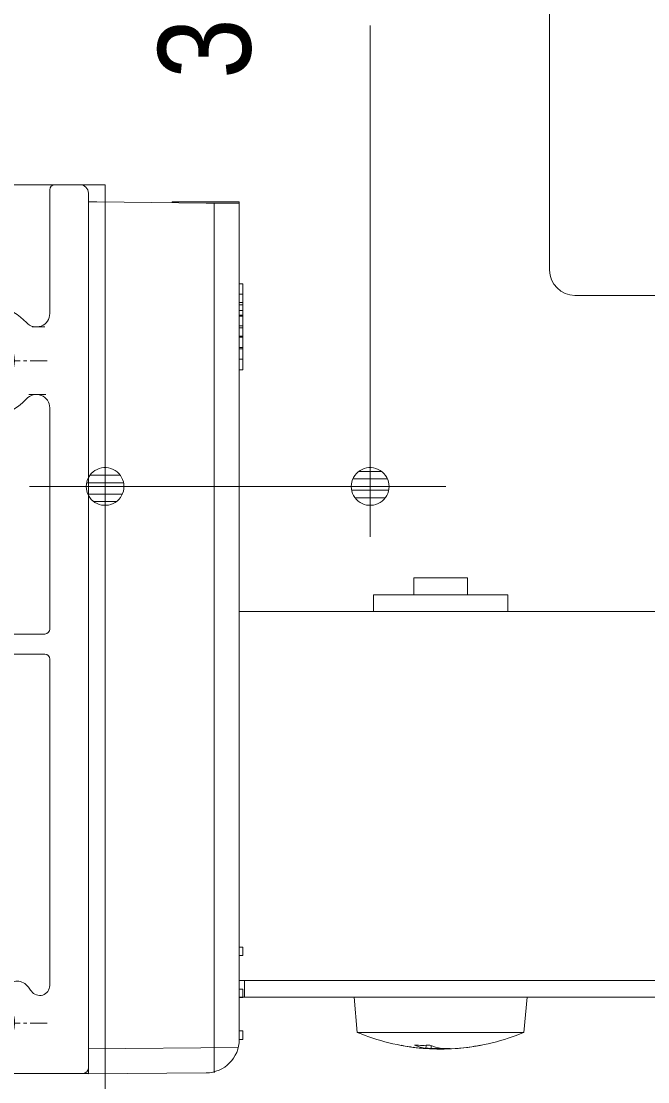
# Model space of a CAD drawing. Units: millimetres, scale not verified. Extents: x -4547 to 4547, y -2284 to 2284.
# Drawn here: x -1974.6 to -1787.9, y -154.5 to 161.7 of the extents above; entities that cross this region are included whole.
import ezdxf
from ezdxf.enums import TextEntityAlignment as Align

# ---------------------------------------------------------------- set-up
doc = ezdxf.new("R2010")
doc.units = ezdxf.units.MM
doc.header["$LTSCALE"] = 20
for name, pattern in [('CHAIN1', [8, 5, -1, 1, -1]), ('DASHED1', [1.8, 1.2, -0.6]), ('DOUBLE_CHAIN1', [8.8, 5, -1, 0.6, -0.6, 0.6, -1])]:
    doc.linetypes.add(name, pattern=pattern)
for name, color, linetype, lineweight in [('0-0_3一般', 7, 'Continuous', 9), ('0-1_2寸法-2', 7, 'Continuous', 9), ('0-2_0', 7, 'Continuous', 9)]:
    doc.layers.add(name, color=color, linetype=linetype, lineweight=lineweight)
doc.styles.add('ＭＳ Ｐゴシック', font='')
doc.styles.get('ＭＳ Ｐゴシック').set_extended_font_data('MS PGothic')

# ---------------------------------------------------------------- blocks, each defined once
blk = doc.blocks.new('グループ-65')
at = {"layer": '0-0_3一般'}
for p, q in [((-9530, 1800), (-9530, 3880)), ((-9530, 1750), (-9530, 1800)), ((-9330, 1600), (-9380, 1600)), ((-9330, 1600), (-9380, 1600)), ((-9330, 1600), (-9380, 1600)), ((-5030, 1600), (-9330, 1600))]:
    blk.add_line(p, q, dxfattribs=at)
blk.add_arc((-9380, 1750), 150, 180, 270, dxfattribs=at)
blk = doc.blocks.new('グループ-66')
at = {"layer": '0-0_3一般'}
for p, q in [((-12230, 2156.7), (-11578.3, 2150.6)), ((-11730, 2156.7), (-11380, 2156.7)), ((-11380, 2156.7), (-11380, 856.7)), ((-11530, -3037.2), (-11530, 2150.2)), ((-12280, 1656.7), (-12280, -2843.3)), ((-11380, 1668.7), (-11360, 1668.7)), ((-11360, 1668.7), (-11360, 1544.2)), ((-11380, 1544.2), (-11360, 1544.2)), ((-11360, 1544.2), (-11360, 1509.6)), ((-11380, 1509.6), (-11360, 1509.6)), ((-11360, 1509.6), (-11360, 1156.7)), ((-11380, 1156.7), (-11360, 1156.7)), ((-11380.1, 856.7), (-11380, 856.7)), ((-11380, 856.7), (-11380, -2837.2)), ((-10340, -85.4), (-10340, -185.4)), ((-10340, -85.4), (-10020, -85.4)), ((-10020, -185.4), (-10020, -85.4)), ((-10580, -185.4), (-10580, -285.4)), ((-10580, -185.4), (-9780, -185.4)), ((-9780, -285.4), (-9780, -185.4)), ((-11380, -285.4), (-6480.1, -285.4)), ((-11380, -2287.2), (-11360, -2287.2)), ((-11380, -2337.2), (-11360, -2337.2)), ((-11360, -2287.2), (-11360, -2337.2)), ((-5499.2, -2485.4), (-11380, -2485.4)), ((-11380, -2486.3), (-11350, -2486.3)), ((-11380, -2537.2), (-11360, -2537.2)), ((-11380, -2587.2), (-11360, -2587.2)), ((-11360, -2537.2), (-11360, -2587.2)), ((-11360, -2585.4), (-11350, -2585.4)), ((-10695, -2585.4), (-10695, -2586.4)), ((-10695, -2586.4), (-10676.7, -2795.4)), ((-9683.3, -2795.4), (-9665, -2586.4)), ((-9665, -2586.4), (-9665, -2585.4)), ((-11380, -2787.2), (-11360, -2787.2)), ((-11380, -2837.2), (-11360, -2837.2)), ((-11360, -2787.2), (-11360, -2837.2)), ((-11385.9, -2885.5), (-12280, -2893.3)), ((-10267.5, -2891.2), (-10284.5, -2891.2)), ((-10267.5, -2891.2), (-10266.8, -2872.1)), ((-10237.3, -2891.2), (-10236.2, -2875.8)), ((-10237.3, -2891.2), (-10184.1, -2891.2)), ((-10184.1, -2891.2), (-10180, -2890.5)), ((-10122.7, -2891.2), (-10175.9, -2891.2)), ((-10092.5, -2891.2), (-10075.5, -2891.2))]:
    blk.add_line(p, q, dxfattribs=at)
at = {"layer": '0-0_3一般', "linetype": 'DASHED1'}
for p, q in [((-11360, 1606.4), (-11380, 1606.4)), ((-11380, 1558), (-11360, 1558)), ((-11380, 1481.9), (-11360, 1481.9)), ((-11380, 1475), (-11360, 1475)), ((-11380, 1418.9), (-11360, 1418.9)), ((-11380, 1405.8), (-11360, 1405.8)), ((-11380, 1357.4), (-11360, 1357.4)), ((-11380, 1350.4), (-11360, 1350.4)), ((-11380, 1288.2), (-11360, 1288.2)), ((-11380, 1281.3), (-11360, 1281.3)), ((-11380, 1219), (-11360, 1219)), ((-11380, -2585.4), (-11360, -2585.4))]:
    blk.add_line(p, q, dxfattribs=at)
at = {"layer": '0-0_3一般'}
for points in [[(-12230, 2156.7), (-12280, 2156.7), (-12280, 2056.7), (-12280, 1656.7)], [(-11780, 2152.4), (-11780, 2156.7), (-11730, 2156.7)], [(-11380, 2148.9), (-11383.8, 2148.9), (-11395.1, 2149), (-11413.3, 2149.2), (-11438, 2149.4), (-11468, 2149.6), (-11502.3, 2149.9), (-11539.5, 2150.3), (-11578.3, 2150.6)], [(-6480.1, -2585.4), (-11350, -2585.4), (-11350, -2486.3)], [(-9665, -2586.4), (-9722.3, -2586.4), (-10695, -2586.4)], [(-11578.3, -3037.2), (-12280, -3043.3), (-12280, -2843.3)], [(-9683.3, -2795.4), (-9738.5, -2795.4), (-10676.7, -2795.4)], [(-10237.3, -2891.2), (-10253.8, -2889.7), (-10267.5, -2888.3)]]:
    blk.add_lwpolyline(points, dxfattribs=at)
for centre, radius, start, end in [((-11580, -2837.2), 200, 270.5, 0), ((-10180, -1611.8), 1283.6, 247.23443, 264.97748), ((-10180, -1611.8), 1283.6, 275.02252, 292.76557), ((-10221.3, -2599), 295.8, 247.38636, 261.00943), ((-10289.2, -1782.6), 1090.4, 267.59408, 272.40592), ((-10180, -1611.8), 1283.6, 266.0917, 273.9083), ((-10129.7, -2599), 295.8, 247.38636, 261.00943), ((-10157, -1874.2), 1020.2, 274.58376, 282.02041)]:
    blk.add_arc(centre, radius, start, end, dxfattribs=at)
at = {"layer": '0-0_3一般', "linetype": 'DASHED1'}
blk.add_arc((-10203, -1874.3), 1020.2, 257.97957, 265.41626, dxfattribs=at)
blk = doc.blocks.new('グループ-69')
at = {"layer": '0-0_3一般'}
blk.add_lwpolyline([(-12180, -31220), (-15780, -31220), (-15780, 2260), (-12180, 2260)], close=True, dxfattribs=at)
for name in ['グループ-65', 'グループ-66']:
    blk.add_blockref(name, (0, 0), dxfattribs=at)
blk = doc.blocks.new('グループ-74')
at = {"layer": '0-0_3一般'}
for p, q in [((-15630, 2260), (-15480, 2260)), ((-15450, 2230), (-15450, 1491.4)), ((-12510, 1491.4), (-12510, 2230)), ((-12480, 2260), (-12330, 2260)), ((-15680, 2210), (-15680, -3010)), ((-12280, -3010), (-12280, 2210)), ((-15125, 2035), (-15125, 1563.7)), ((-15100, 2060), (-14010, 2060)), ((-13980, 2030), (-14010, 2060)), ((-13980, 2030), (-13950, 2060)), ((-13950, 2060), (-12860, 2060)), ((-12835, 2035), (-12835, 1563.7)), ((-14895, 1860), (-14480, 1860)), ((-14480, 1860), (-14480, 1835)), ((-13480, 1860), (-13480, 1840)), ((-13480, 1860), (-13065, 1860)), ((-14925, 1830), (-14925, 1533)), ((-14455, 1810), (-13510, 1810)), ((-13035, 1830), (-13035, 1533)), ((-15450, 928.6), (-15450, -390)), ((-12510, -390), (-12510, 928.6)), ((-15420, -420), (-14479.7, -420)), ((-14449.7, -420), (-14479.7, -420)), ((-14479.7, -420), (-14449.7, -420)), ((-14449.7, -420), (-12540, -420)), ((-15420, -540), (-12540, -540)), ((-15450, -570), (-15450, -2515.5)), ((-12510, -2515.5), (-12510, -570)), ((-14475, -1740), (-13485, -1740)), ((-14525, -2690), (-14525, -1790)), ((-13435, -2690), (-13435, -1790)), ((-14355, -1860), (-13605, -1860)), ((-14405, -2990), (-14405, -1910)), ((-13555, -1910), (-13555, -2990)), ((-14683.3, -2740), (-14575, -2740)), ((-13435, -2770), (-13435, -2770)), ((-13385, -2740), (-13276.7, -2740)), ((-14405, -2990), (-14400, -2990)), ((-14380, -3010), (-14380, -3020)), ((-13580, -3010), (-13580, -3020)), ((-13555, -2990), (-13560, -2990)), ((-14400, -3040), (-15650, -3040)), ((-13580, -3040), (-13579.8, -3040)), ((-13560, -3040), (-12310, -3040))]:
    blk.add_line(p, q, dxfattribs=at)
at = {"layer": '0-0_3一般', "linetype": 'CHAIN1'}
for p, q in [((-13980, 2030), (-13980, 2242.6)), ((-13980, -3160.7), (-13980, 2030)), ((-15065, 1578.5), (-15065, 841.5)), ((-12895, 1578.5), (-12895, 841.5)), ((-15065, 1367.5), (-15065, -2540)), ((-12895, -2540), (-12895, 1367.5)), ((-14696.5, 1210), (-15433.5, 1210)), ((-12526.5, 1210), (-13263.5, 1210)), ((-15065, -2371.5), (-15065, -3108.5)), ((-12895, -2371.5), (-12895, -3108.5)), ((-14696.5, -2740), (-15433.5, -2740)), ((-12526.5, -2740), (-13263.5, -2740))]:
    blk.add_line(p, q, dxfattribs=at)
at = {"layer": '0-0_3一般', "linetype": 'DOUBLE_CHAIN1'}
for p, q in [((-12614.9, 1411.4), (-12538.8, 1411.4)), ((-12633.9, 1008.6), (-12522.3, 1008.6)), ((-15680, -3010), (-15680, -3040)), ((-12280, -3010), (-12280, -3040)), ((-15650, -3040), (-15680, -3040)), ((-12310, -3040), (-12280, -3040))]:
    blk.add_line(p, q, dxfattribs=at)
at = {"layer": '0-0_3一般'}
for centre, radius, start, end in [((-15630, 2210), 50, 90, 180), ((-15480, 2230), 30, 0, 90), ((-12480, 2230), 30, 90, 180), ((-12330, 2210), 50, 0, 90), ((-15100, 2035), 25, 90, 180), ((-12860, 2035), 25, 0, 90), ((-14895, 1830), 30, 90, 180), ((-14455, 1835), 25, 180, 270), ((-13510, 1840), 30, 270, 0), ((-13065, 1830), 30, 0, 90), ((-15065, 1210), 335, 104.27495, 137.19933), ((-15155, 1563.7), 30, 284.27495, 0), ((-14895, 1533), 30, 180, 242.24101), ((-13065, 1533), 30, 297.75899, 0), ((-12805, 1563.7), 30, 180, 255.72505), ((-12895, 1210), 335, 42.80067, 75.72505), ((-15370, 1491.4), 80, 180, 317.73474), ((-15065, 1210), 335, 3.28389, 62.24101), ((-12895, 1210), 335, 117.75899, 176.71611), ((-12590, 1491.4), 80, 222.26526, 0), ((-15065, 1210), 175, 3.28389, 180), ((-12895, 1210), 175, 0, 176.71611), ((-15065, 1210), 175, 180, 266.71611), ((-14810.4, 1224.6), 80, 183.28389, 255), ((-14810.4, 1224.6), 80, 255, 3.28389), ((-13149.6, 1224.6), 80, 176.71611, 285), ((-13149.6, 1224.6), 80, 285, 356.71611), ((-12895, 1210), 175, 273.28389, 0), ((-15079.6, 955.4), 80, 15, 86.71611), ((-12880.4, 955.4), 80, 93.28389, 165), ((-15370, 928.6), 80, 42.26526, 180), ((-15065, 1210), 335, 222.80067, 266.71611), ((-15079.6, 955.4), 80, 266.71611, 15), ((-12880.4, 955.4), 80, 165, 273.28389), ((-12895, 1210), 335, 273.28389, 317.19933), ((-12590, 928.6), 80, 0, 137.73474), ((-15420, -390), 30, 180, 270), ((-12540, -390), 30, 270, 0), ((-15420, -570), 30, 90, 180), ((-12540, -570), 30, 0, 90), ((-14475, -1790), 50, 90, 180), ((-13485, -1790), 50, 0, 90), ((-14355, -1910), 50, 90, 180), ((-13605, -1910), 50, 0, 90), ((-15390, -2515.5), 60, 180, 325.74111), ((-15065, -2740), 335, 138.28389, 145.29747), ((-15255.3, -2570.3), 80, 30, 138.28389), ((-14874.7, -2570.3), 80, 41.71611, 150), ((-15065, -2740), 335, 39.79182, 41.71611), ((-15065, -2740), 335, 39.79182, 41.71611), ((-15065, -2740), 335, 7.46209, 39.79182), ((-12895, -2740), 335, 138.28389, 172.53791), ((-13085.3, -2570.3), 80, 30, 138.28389), ((-12704.7, -2570.3), 80, 41.71611, 150), ((-12895, -2740), 335, 39.79182, 41.71611), ((-12895, -2740), 335, 39.79182, 41.71611), ((-12895, -2740), 335, 34.70253, 39.79182), ((-12570, -2515.5), 60, 214.25889, 0), ((-15255.3, -2570.3), 80, 318.28389, 30), ((-14874.7, -2570.3), 80, 150, 221.71611), ((-13085.3, -2570.3), 80, 318.28389, 30), ((-12704.7, -2570.3), 80, 150, 221.71611), ((-15065, -2740), 175, 138.28389, 0), ((-15065, -2740), 175, 0, 41.71611), ((-12895, -2740), 175, 138.28389, 0), ((-12895, -2740), 175, 0, 41.71611), ((-14683.3, -2690), 50, 187.46209, 270), ((-14575, -2690), 50, 270, 0), ((-13385, -2690), 50, 180, 270), ((-13276.7, -2690), 50, 270, 352.53791), ((-15650, -3010), 30, 180, 270), ((-14400, -3010), 20, 0, 90), ((-14400, -3020), 20, 270, 0), ((-13560, -3010), 20, 90, 180), ((-13560, -3020), 20, 180, 270), ((-12310, -3010), 30, 270, 0)]:
    blk.add_arc(centre, radius, start, end, dxfattribs=at)
blk = doc.blocks.new('グループ-76')
at = {"layer": '0-0_3一般'}
for name in ['グループ-69', 'グループ-74']:
    blk.add_blockref(name, (0, 0), dxfattribs=at)
blk = doc.blocks.new('_Dot')
at = {"layer": '0-2_0'}
for p, q in [((7.99, 6), (-7.99, 6)), ((-10, 0), (-20, 0)), ((9.78, 2), (-9.78, 2)), ((9.16, -3.98), (-9.16, -3.98)), ((6, -7.98), (-6, -7.98))]:
    blk.add_line(p, q, dxfattribs=at)
for points in [[(10, 0), (9.92, 1.25), (9.69, 2.49), (9.3, 3.68), (8.76, 4.82), (8.09, 5.88), (7.29, 6.85), (6.37, 7.71), (5.36, 8.44), (4.26, 9.05), (3.09, 9.51), (1.87, 9.82), (0.63, 9.98), (-0.63, 9.98), (-1.87, 9.82), (-3.09, 9.51), (-4.26, 9.05), (-5.36, 8.44), (-6.37, 7.71), (-7.29, 6.85), (-8.09, 5.88), (-8.76, 4.82), (-9.3, 3.68), (-9.69, 2.49), (-9.92, 1.25), (-10, 0), (0, 0)], [(-10, 0), (-9.92, -1.25), (-9.69, -2.49), (-9.3, -3.68), (-8.76, -4.82), (-8.09, -5.88), (-7.29, -6.85), (-6.37, -7.71), (-5.36, -8.44), (-4.26, -9.05), (-3.09, -9.51), (-1.87, -9.82), (-0.63, -9.98), (0.63, -9.98), (1.87, -9.82), (3.09, -9.51), (4.26, -9.05), (5.36, -8.44), (6.37, -7.71), (7.29, -6.85), (8.09, -5.88), (8.76, -4.82), (9.3, -3.68), (9.69, -2.49), (9.92, -1.25), (10, 0), (0, 0)]]:
    blk.add_lwpolyline(points, close=True, dxfattribs=at)

msp = doc.modelspace()

# ---------------------------------------------------------------- linework, layer by layer
at = {"layer": '0-1_2寸法-2'}
for p, q in [((-1870.63, 160.5), (-1870.63, 8)), ((-1949.63, 98), (-1949.63, 8)), ((-1960.88, 23), (-1972.14, 23)), ((-1949.63, 23), (-1870.63, 23)), ((-1859.37, 23), (-1848.11, 23))]:
    msp.add_line(p, q, dxfattribs=at)

# ---------------------------------------------------------------- block references
at = {"layer": '0-0_3一般', "xscale": 0.05, "yscale": 0.05}
msp.add_blockref('グループ-76', (-1340.62, 0), dxfattribs=at)
at = {"layer": '0-1_2寸法-2', "xscale": 0.5627563, "yscale": 0.5627563}
msp.add_blockref('_Dot', (-1949.63, 23), dxfattribs=at)
at = {"layer": '0-1_2寸法-2', "xscale": 0.5627563, "yscale": 0.5627563, "rotation": 180}
msp.add_blockref('_Dot', (-1870.63, 23), dxfattribs=at)

# ---------------------------------------------------------------- texts
at = {"layer": '0-1_2寸法-2', "style": 'ＭＳ Ｐゴシック', "width": 0.9}
msp.add_text('3', height=27.57, rotation=90, dxfattribs=at).set_placement((-1897.98, 144.54), align=Align.BOTTOM_LEFT)

doc.saveas('drawing.dxf')
